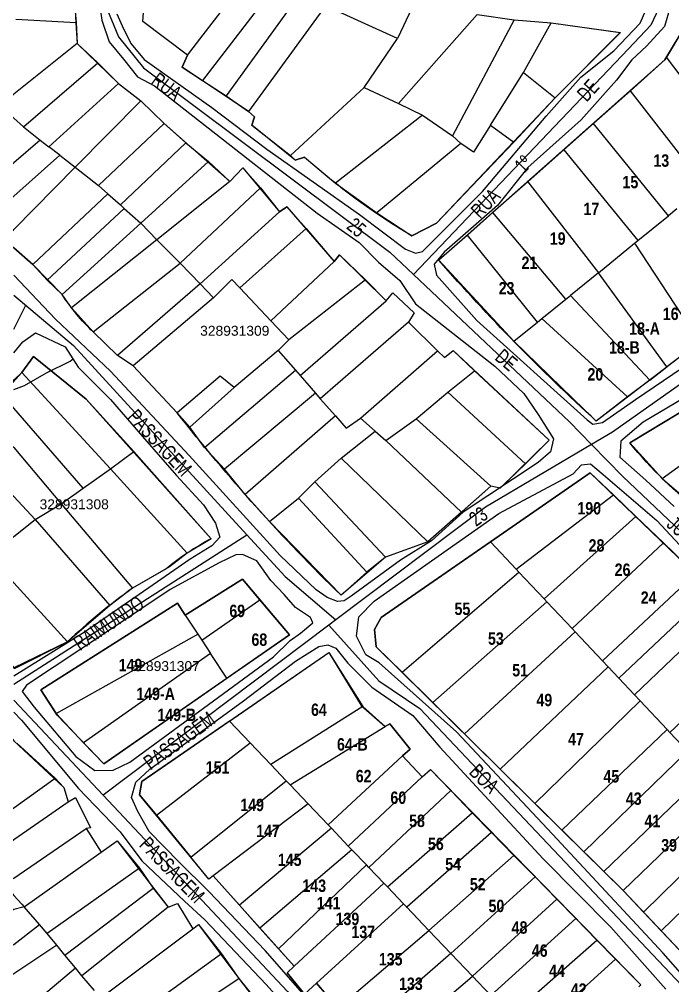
# Model space of a CAD drawing. Extents: x 206155 to 208014, y 4847439 to 4850017.
# Drawn here: x 206956.6 to 207088.5, y 4849492.7 to 4849687.8 of the extents above; entities that cross this region are included whole.
import ezdxf
from ezdxf.enums import TextEntityAlignment as Align

# ---------------------------------------------------------------- set-up
doc = ezdxf.new("R2010")
doc.units = 0
doc.header["$LTSCALE"] = 1.5
doc.header["$MEASUREMENT"] = 0
for name, color, linetype in [('CD-MALHA-LOTES', 40, 'CONTINUOUS'), ('CD_TXT_QUADRA', 7, 'CONTINUOUS'), ('RU-QUADRAS', 6, 'CONTINUOUS'), ('SV-CAMINHO-TRILHA', 20, 'CONTINUOUS'), ('SV-EIXO-RUA-N-PAV', 6, 'CONTINUOUS'), ('SV-RUA-NAO-PAV-S-GUIA-C-GUIA', 7, 'CONTINUOUS'), ('SV-TXT-RUA-N-PAV-S-GUIA-C-GUIA', 7, 'CONTINUOUS'), ('Th_NmrPort', 7, 'CONTINUOUS')]:
    doc.layers.add(name, color=color, linetype=linetype)
doc.styles.add('ARIAL', font='ARIAL.TTF')
doc.styles.get("Standard").update_dxf_attribs({"font": 'swisscbo.ttf'})

msp = doc.modelspace()

# ---------------------------------------------------------------- linework, layer by layer
at = {"layer": 'CD-MALHA-LOTES', "linetype": 'Continuous'}
for p, q in [((207090.56, 4849685.65), (207087.21, 4849680.14)), ((207102.36, 4849660.06), (207087.21, 4849680.14)), ((207079.95, 4849673.31), (207072.52, 4849666.74)), ((207094.94, 4849654.04), (207079.95, 4849673.31)), ((207072.52, 4849666.74), (207066.52, 4849661.43)), ((207087.63, 4849648.11), (207072.52, 4849666.74)), ((207066.52, 4849661.43), (207059.23, 4849654.98)), ((207066.52, 4849661.43), (207081.46, 4849643.1)), ((207059.23, 4849654.98), (207052.21, 4849648.77)), ((207059.23, 4849654.98), (207073.49, 4849636.63)), ((207052.21, 4849648.77), (207047.05, 4849644.21)), ((207066.91, 4849631.3), (207052.21, 4849648.77)), ((207089.34, 4849649.5), (207087.63, 4849648.11)), ((207081.46, 4849643.1), (207087.63, 4849648.11)), ((207061.22, 4849626.68), (207047.05, 4849644.21)), ((207080.79, 4849642.56), (207081.46, 4849643.1)), ((207073.49, 4849636.63), (207080.79, 4849642.56)), ((207080.79, 4849642.56), (207093.85, 4849622.61)), ((207073.49, 4849636.63), (207067.85, 4849632.06)), ((207087.3, 4849617.6), (207073.49, 4849636.63)), ((207062.08, 4849627.38), (207066.91, 4849631.3)), ((207066.91, 4849631.3), (207067.85, 4849632.06)), ((207067.85, 4849632.06), (207083.85, 4849614.97)), ((207061.22, 4849626.68), (207062.08, 4849627.38)), ((207062.08, 4849627.38), (207079.39, 4849611.58)), ((207056.41, 4849622.78), (207061.22, 4849626.68)), ((207073.04, 4849606.7), (207056.41, 4849622.78)), ((207093.85, 4849622.61), (207087.3, 4849617.6)), ((207083.85, 4849614.97), (207087.3, 4849617.6)), ((207083.85, 4849614.97), (207079.39, 4849611.58)), ((207086.35, 4849595.13), (207110.09, 4849612.31)), ((207079.39, 4849611.58), (207073.04, 4849606.7)), ((207056.87, 4849576.8), (207076.51, 4849591.78)), ((207081.04, 4849587.43), (207076.51, 4849591.78)), ((207062.51, 4849570.8), (207081.04, 4849587.43)), ((207086.6, 4849582.09), (207081.04, 4849587.43)), ((207051.69, 4849582.29), (207056.87, 4849576.8)), ((207086.6, 4849582.09), (207068.16, 4849564.81)), ((207093.05, 4849575.87), (207086.6, 4849582.09)), ((207056.87, 4849576.8), (207057.43, 4849576.2)), ((207033.85, 4849556.02), (207057.43, 4849576.2)), ((207057.43, 4849576.2), (207062.51, 4849570.8)), ((207074.3, 4849558.29), (207093.05, 4849575.87)), ((207062.51, 4849570.8), (207063.05, 4849570.23)), ((207077.6, 4849554.78), (207096.21, 4849572.37)), ((206993.42, 4849562.48), (207005.15, 4849570.63)), ((207011.14, 4849563.56), (207005.15, 4849570.63)), ((207063.05, 4849570.23), (207040.09, 4849549.86)), ((207063.05, 4849570.23), (207068.16, 4849564.81)), ((207080.76, 4849551.42), (207099.2, 4849569.08)), ((206990.1, 4849567.53), (206992.61, 4849563.71)), ((206964.07, 4849547.68), (206992.61, 4849563.71)), ((206992.61, 4849563.71), (206993.42, 4849562.48)), ((206998.49, 4849554.77), (207011.14, 4849563.56)), ((207046.48, 4849543.54), (207068.78, 4849564.15)), ((207068.16, 4849564.81), (207068.78, 4849564.15)), ((207068.78, 4849564.15), (207074.3, 4849558.29)), ((206993.42, 4849562.48), (206995.21, 4849559.75)), ((207087.88, 4849543.87), (207106.36, 4849561.19)), ((206995.21, 4849559.75), (206969.56, 4849541.78)), ((206998.49, 4849554.77), (206995.21, 4849559.75)), ((206999.01, 4849546.13), (207019.06, 4849559.96)), ((207019.06, 4849559.96), (207025.92, 4849549.05)), ((207074.3, 4849558.29), (207075.44, 4849557.08)), ((207040.09, 4849549.86), (207033.85, 4849556.02)), ((207053.64, 4849536.46), (207075.44, 4849557.08)), ((207075.44, 4849557.08), (207077.6, 4849554.78)), ((207077.6, 4849554.78), (207080.76, 4849551.42)), ((207081.91, 4849550.2), (207080.76, 4849551.42)), ((207040.09, 4849549.86), (207046.48, 4849543.54)), ((207081.91, 4849550.2), (207060.68, 4849529.5)), ((207087.34, 4849544.44), (207081.91, 4849550.2)), ((206964.07, 4849547.68), (206969.56, 4849541.78)), ((207025.92, 4849549.05), (207007.35, 4849537.38)), ((207030.46, 4849545.05), (207025.92, 4849549.05)), ((207003.19, 4849541.75), (206999.01, 4849546.13)), ((207011.27, 4849533.27), (207030.46, 4849545.05)), ((207046.48, 4849543.54), (207053.64, 4849536.46)), ((207066.12, 4849524.13), (207087.34, 4849544.44)), ((207087.34, 4849544.44), (207087.88, 4849543.87)), ((207087.88, 4849543.87), (207091.49, 4849540.04)), ((206984.27, 4849527.13), (207003.19, 4849541.75)), ((207007.35, 4849537.38), (207003.19, 4849541.75)), ((207091.49, 4849540.04), (207070.54, 4849519.76)), ((207018.97, 4849525.19), (207033.96, 4849539.13)), ((207033.96, 4849539.13), (207037.92, 4849534.86)), ((207010.49, 4849534.08), (207007.35, 4849537.38)), ((207037.92, 4849534.86), (207039.58, 4849536.38)), ((207039.58, 4849536.38), (207043.71, 4849532.11)), ((207053.64, 4849536.46), (207060.68, 4849529.5)), ((207074.56, 4849515.79), (207095.43, 4849535.85)), ((206991.19, 4849518.69), (207010.49, 4849534.08)), ((207010.49, 4849534.08), (207011.27, 4849533.27)), ((207037.92, 4849534.86), (207022.98, 4849520.9)), ((207011.27, 4849533.27), (207014.9, 4849529.46)), ((207043.71, 4849532.11), (207027.18, 4849516.57)), ((207048.04, 4849527.65), (207043.71, 4849532.11)), ((207099.18, 4849531.87), (207078.47, 4849511.94)), ((207014.9, 4849529.46), (206995.75, 4849514.92)), ((207018.97, 4849525.19), (207014.9, 4849529.46)), ((207060.68, 4849529.5), (207066.12, 4849524.13)), ((206984.27, 4849527.13), (206991.19, 4849518.69)), ((207030.89, 4849512.68), (207048.04, 4849527.65)), ((207051.9, 4849523.66), (207048.04, 4849527.65)), ((207082.61, 4849507.56), (207103.06, 4849527.74)), ((207019.62, 4849524.5), (207001.03, 4849509.02)), ((207019.62, 4849524.5), (207018.97, 4849525.19)), ((207022.98, 4849520.9), (207019.62, 4849524.5)), ((207070.54, 4849519.76), (207066.12, 4849524.13)), ((207051.9, 4849523.66), (207034.79, 4849508.59)), ((207056.43, 4849519.04), (207051.9, 4849523.66)), ((207086.17, 4849503.79), (207106.68, 4849523.9)), ((207023.73, 4849520.19), (207005.18, 4849504.38)), ((207023.73, 4849520.19), (207022.98, 4849520.9)), ((207026.66, 4849517.12), (207023.73, 4849520.19)), ((206994.84, 4849514.23), (206991.19, 4849518.69)), ((207056.43, 4849519.04), (207039.27, 4849503.89)), ((207060.7, 4849514.68), (207056.43, 4849519.04)), ((207070.54, 4849519.76), (207074.56, 4849515.79)), ((207008.92, 4849500.2), (207026.66, 4849517.12)), ((207027.18, 4849516.57), (207026.66, 4849517.12)), ((207030.15, 4849513.45), (207027.18, 4849516.57)), ((206995.75, 4849514.92), (206994.84, 4849514.23)), ((206995.75, 4849514.92), (207001.03, 4849509.02)), ((207060.7, 4849514.68), (207043.68, 4849499.26)), ((207065.08, 4849510.22), (207060.7, 4849514.68)), ((207074.56, 4849515.79), (207078.47, 4849511.94)), ((207012.07, 4849496.68), (207030.15, 4849513.45)), ((207030.15, 4849513.45), (207030.89, 4849512.68)), ((207034.16, 4849509.25), (207030.89, 4849512.68)), ((207078.47, 4849511.94), (207082.61, 4849507.56)), ((207001.03, 4849509.02), (207005.18, 4849504.38)), ((207034.16, 4849509.25), (207016.57, 4849493.26)), ((207034.79, 4849508.59), (207034.16, 4849509.25)), ((207039.27, 4849503.89), (207034.79, 4849508.59)), ((207065.08, 4849510.22), (207048.09, 4849494.64)), ((207068.93, 4849506.29), (207065.08, 4849510.22)), ((207082.61, 4849507.56), (207086.17, 4849503.79)), ((207068.93, 4849506.29), (207051.77, 4849490.78)), ((207073.19, 4849501.95), (207068.93, 4849506.29)), ((207005.18, 4849504.38), (207008.92, 4849500.2)), ((207020.89, 4849488.25), (207039.27, 4849503.89)), ((207043.68, 4849499.26), (207039.27, 4849503.89)), ((207086.17, 4849503.79), (207090.94, 4849498.75)), ((207055.73, 4849486.62), (207073.19, 4849501.95)), ((207076.96, 4849498.11), (207073.19, 4849501.95)), ((207008.92, 4849500.2), (207012.07, 4849496.68)), ((207043.68, 4849499.26), (207025.24, 4849483.21)), ((207048.09, 4849494.64), (207043.68, 4849499.26)), ((207059.68, 4849482.48), (207076.96, 4849498.11)), ((207082.07, 4849492.9), (207076.96, 4849498.11)), ((207014.14, 4849491.05), (207016.57, 4849493.26)), ((207016.57, 4849493.26), (207020.89, 4849488.25)), ((207047.99, 4849494.54), (207029.23, 4849478.58)), ((207047.99, 4849494.54), (207048.09, 4849494.64)), ((207051.77, 4849490.78), (207048.09, 4849494.64)), ((207081.64, 4849492.52), (207082.07, 4849492.9))]:
    msp.add_line(p, q, dxfattribs=at)
at = {"layer": 'CD-MALHA-LOTES'}
for points in [[(206990.56, 4849680.52), (207003.45, 4849697.35)], [(207008.43, 4849694.77), (206993.6, 4849675.43)], [(206967.65, 4849693.51), (206968.03, 4849687.06)], [(207013.05, 4849692.63), (206998.33, 4849672.3)], [(206990.56, 4849680.52), (206981.52, 4849687.35), (206981.79, 4849691.01)], [(207018.39, 4849690.5), (207002.89, 4849669.18)], [(207032.91, 4849683.87), (207018.39, 4849690.5)], [(207035.88, 4849690.14), (207032.91, 4849683.87)], [(207033.12, 4849670.76), (207049.04, 4849688.72)], [(207049.04, 4849688.72), (207056.51, 4849687.66)], [(206968.03, 4849687.06), (206955.91, 4849687.7)], [(206968.03, 4849687.06), (206968.29, 4849682.89)], [(207056.51, 4849687.66), (207044.03, 4849664.25)], [(207056.51, 4849687.66), (207063.98, 4849687.06)], [(207058.37, 4849677.04), (207063.98, 4849687.06)], [(207063.98, 4849687.06), (207077.92, 4849685.14)], [(207026.21, 4849674), (207032.91, 4849683.87)], [(207064.79, 4849671.93), (207077.92, 4849685.14)], [(206968.29, 4849682.89), (206955.51, 4849672.67), (206952.94, 4849670.39), (206955.51, 4849667.82), (206957.45, 4849666.1)], [(206968.29, 4849682.89), (206972.46, 4849678.97)], [(206990.56, 4849680.52), (206989.49, 4849678.11), (206993.6, 4849675.43)], [(206957.45, 4849666.1), (206972.46, 4849678.97)], [(206972.46, 4849678.97), (206976.64, 4849674.8)], [(207051.73, 4849666.38), (207058.37, 4849677.04)], [(207058.37, 4849677.04), (207064.79, 4849671.93)], [(206962.53, 4849662.06), (206976.64, 4849674.8)], [(206976.64, 4849674.8), (206981.12, 4849671.32)], [(206993.6, 4849675.43), (206998.33, 4849672.3)], [(206998.33, 4849672.3), (207002.89, 4849669.18)], [(207011.32, 4849660.3), (207026.21, 4849674)], [(207026.21, 4849674), (207033.12, 4849670.76)], [(206981.12, 4849671.32), (206967.89, 4849657.95)], [(206981.12, 4849671.32), (206985.81, 4849666.76)], [(207033.12, 4849670.76), (207037.98, 4849668.39)], [(207056.45, 4849662.97), (207064.79, 4849671.93)], [(207002.89, 4849669.18), (207004.05, 4849668.11), (207003.51, 4849666.41), (207011.32, 4849660.3)], [(207037.98, 4849668.39), (207020.44, 4849654.67)], [(207037.98, 4849668.39), (207044.03, 4849664.25)], [(206972.57, 4849654.23), (206985.81, 4849666.76)], [(206985.81, 4849666.76), (206990.24, 4849662.85)], [(207051.73, 4849666.38), (207048.3, 4849660.93), (207045.69, 4849662.71)], [(207051.73, 4849666.38), (207056.45, 4849662.97)], [(206957.45, 4849666.1), (206960.78, 4849663.4)], [(206960.78, 4849663.4), (206955.51, 4849658.82), (206947.3, 4849650.5)], [(206960.78, 4849663.4), (206962.53, 4849662.06)], [(206990.24, 4849662.85), (206977.04, 4849650.33)], [(206990.24, 4849662.85), (206994.79, 4849659.05)], [(207028.75, 4849648.69), (207035.81, 4849644.05), (207040.81, 4849646.64), (207056.45, 4849662.97)], [(207045.69, 4849662.71), (207028.75, 4849648.69)], [(207044.03, 4849664.25), (207045.69, 4849662.71)], [(206964.77, 4849660.35), (206962.53, 4849662.06)], [(206964.77, 4849660.35), (206955.51, 4849652.08), (206950.29, 4849647.28)], [(206964.77, 4849660.35), (206967.89, 4849657.95)], [(206981.11, 4849646.61), (206994.79, 4849659.05)], [(206994.79, 4849659.05), (206999.09, 4849655.01)], [(207011.32, 4849660.3), (207012.31, 4849659.31), (207014.18, 4849659.94), (207020.44, 4849654.67)], [(206953.99, 4849643.29), (206955.51, 4849645.35), (206967.89, 4849657.95)], [(206967.89, 4849657.95), (206972.57, 4849654.23)], [(206999.09, 4849655.01), (207001.75, 4849657.79), (207005.3, 4849653.74)], [(206999.09, 4849655.01), (206984.39, 4849643.28)], [(207020.44, 4849654.67), (207028.75, 4849648.69)], [(206972.57, 4849654.23), (206974.48, 4849652.56)], [(206989.05, 4849638.53), (207005.3, 4849653.74)], [(207005.3, 4849653.74), (207009.09, 4849648.94)], [(206959.32, 4849638.27), (206974.48, 4849652.56)], [(206974.48, 4849652.56), (206977.04, 4849650.33)], [(206977.76, 4849649.61), (206962.22, 4849635.13)], [(206977.04, 4849650.33), (206977.76, 4849649.61)], [(206977.76, 4849649.61), (206981.11, 4849646.61)], [(207009.09, 4849648.94), (206993.11, 4849634.39)], [(207014.53, 4849645.52), (207010.61, 4849649.95), (207009.09, 4849648.94)], [(206965.27, 4849632.2), (206981.11, 4849646.61)], [(206984.39, 4849643.28), (206981.11, 4849646.61)], [(207001.11, 4849633.57), (207014.53, 4849645.52)], [(207014.53, 4849645.52), (207020.13, 4849638.88)], [(206953.99, 4849643.29), (206955.51, 4849641.65), (206959.32, 4849638.27)], [(206984.39, 4849643.28), (206967.16, 4849629.54)], [(206989.05, 4849638.53), (206984.39, 4849643.28)], [(207026.45, 4849635.22), (207021.26, 4849640.27), (207020.13, 4849638.88)], [(206962.22, 4849635.13), (206959.32, 4849638.27)], [(206971.51, 4849624.69), (206989.05, 4849638.53)], [(206993.11, 4849634.39), (206989.05, 4849638.53)], [(207007.36, 4849626.94), (207020.13, 4849638.88)], [(206965.27, 4849632.2), (206962.22, 4849635.13)], [(206995.77, 4849631.57), (206999.49, 4849635.29), (207001.11, 4849633.57)], [(207026.45, 4849635.22), (207011.01, 4849623.06)], [(207026.45, 4849635.22), (207030.63, 4849630.92)], [(206993.11, 4849634.39), (206976.44, 4849619.89)], [(206993.11, 4849634.39), (206995.77, 4849631.57)], [(207007.36, 4849626.94), (207001.11, 4849633.57)], [(206967.16, 4849629.54), (206965.27, 4849632.2)], [(206995.77, 4849631.57), (206979.61, 4849617.86)], [(207030.63, 4849630.92), (207032.02, 4849632.56), (207036.32, 4849628.51), (207035.19, 4849626.62)], [(206971.51, 4849624.69), (206967.16, 4849629.54)], [(207013.27, 4849615.86), (207030.63, 4849630.92)], [(207011.01, 4849623.06), (207007.36, 4849626.94)], [(207035.19, 4849626.62), (207017.36, 4849611.2)], [(207035.19, 4849626.62), (207041.01, 4849620.83)], [(206976.44, 4849619.89), (206971.51, 4849624.69)], [(207011.01, 4849623.06), (207008.85, 4849620.9)], [(206979.73, 4849600.53), (206970.07, 4849611.08), (206959.45, 4849619.75), (206957.12, 4849616.52)], [(206979.61, 4849617.86), (206976.44, 4849619.89)], [(207008.85, 4849620.9), (206999.96, 4849613.49)], [(207008.85, 4849620.9), (207012.32, 4849616.94)], [(207025.44, 4849607.29), (207041.01, 4849620.83)], [(207041.01, 4849620.83), (207042.4, 4849619.54), (207044.17, 4849620.93), (207048.5, 4849616.84)], [(206988.47, 4849608.38), (206979.61, 4849617.86)], [(206953.14, 4849612.23), (206955.64, 4849615.11), (206957.12, 4849616.52)], [(206957.12, 4849616.52), (206974.98, 4849597.07)], [(206999.96, 4849613.49), (206997.12, 4849615.74), (206988.47, 4849608.38)], [(206993.95, 4849601.37), (207012.32, 4849616.94)], [(207012.32, 4849616.94), (207013.27, 4849615.86)], [(207013.27, 4849615.86), (207016.36, 4849612.33)], [(207043.07, 4849612.51), (207048.5, 4849616.84)], [(207058.75, 4849598.08), (207063.56, 4849602.81), (207048.5, 4849616.84)], [(206969.5, 4849593.17), (206955.51, 4849609.29), (206953.14, 4849612.23)], [(206999.96, 4849613.49), (206991, 4849605.47)], [(207016.36, 4849612.33), (206998, 4849596.95)], [(207016.36, 4849612.33), (207017.36, 4849611.2)], [(207036.7, 4849607.17), (207043.07, 4849612.51)], [(207043.07, 4849612.51), (207058.75, 4849598.08)], [(207017.36, 4849611.2), (207020.39, 4849607.73)], [(206949.36, 4849608.1), (206955.51, 4849601.38), (206965.02, 4849590)], [(206991, 4849605.47), (206988.47, 4849608.38)], [(207020.39, 4849607.73), (207002.17, 4849591.89)], [(207020.39, 4849607.73), (207022.56, 4849605.26), (207025.44, 4849607.29)], [(207025.44, 4849607.29), (207028.44, 4849604.66)], [(207030.6, 4849602.74), (207036.7, 4849607.17)], [(207051.79, 4849593.53), (207036.7, 4849607.17)], [(206993.95, 4849601.37), (206991, 4849605.47)], [(207021.58, 4849599.22), (207028.44, 4849604.66)], [(207028.44, 4849604.66), (207030.6, 4849602.74)], [(206959.83, 4849586.83), (206955.51, 4849591.46), (206944.87, 4849603.53)], [(207030.6, 4849602.74), (207045.85, 4849588.31)], [(206974.98, 4849597.07), (206979.73, 4849600.53)], [(206979.73, 4849600.53), (206995.33, 4849582.95), (206990.5, 4849580.04)], [(206998, 4849596.95), (206993.95, 4849601.37)], [(207016.24, 4849594.45), (207021.58, 4849599.22)], [(207039.09, 4849582.31), (207021.58, 4849599.22)], [(207058.75, 4849598.08), (207053.68, 4849593.15), (207051.79, 4849593.53)], [(206969.5, 4849593.17), (206974.98, 4849597.07)], [(206974.98, 4849597.07), (206990.5, 4849580.04)], [(207002.17, 4849591.89), (206998, 4849596.95)], [(207012.94, 4849591.15), (207016.24, 4849594.45)], [(207030.52, 4849579.25), (207016.24, 4849594.45)], [(206965.02, 4849590), (206969.5, 4849593.17)], [(207051.79, 4849593.53), (207045.85, 4849588.31)], [(207007.11, 4849586.45), (207002.17, 4849591.89)], [(207007.11, 4849586.45), (207012.94, 4849591.15)], [(207026.73, 4849576.21), (207012.94, 4849591.15)], [(206959.83, 4849586.83), (206965.02, 4849590)], [(206965.02, 4849590), (206979.46, 4849572.95)], [(207045.85, 4849588.31), (207039.09, 4849582.31)], [(206954.44, 4849582.71), (206955.51, 4849583.39), (206959.83, 4849586.83)], [(206959.83, 4849586.83), (206974.84, 4849569.49)], [(207007.11, 4849586.45), (207021.54, 4849571.53), (207026.73, 4849576.21)], [(207039.09, 4849582.31), (207030.52, 4849579.25)], [(206966.32, 4849562.13), (206955.51, 4849574.04), (206950.35, 4849580.08)], [(206990.5, 4849580.04), (206986.95, 4849577.28), (206979.46, 4849572.95)], [(207030.52, 4849579.25), (207026.73, 4849576.21)], [(206940.58, 4849573.82), (206955.64, 4849556.76), (206966.32, 4849562.13)], [(206979.46, 4849572.95), (206974.84, 4849569.49)], [(206974.84, 4849569.49), (206966.32, 4849562.13)], [(206956.07, 4849541.67), (206963.85, 4849534.61)], [(206946.18, 4849522.38), (206955.51, 4849528.6), (206963.85, 4849534.61)], [(206963.85, 4849534.61), (206965.59, 4849532.72), (206966.46, 4849529.82)], [(206950.08, 4849517.6), (206955.51, 4849522.25), (206966.46, 4849529.82)], [(206966.46, 4849529.82), (206967.91, 4849530.69), (206970.97, 4849524.59), (206970.09, 4849524.45)], [(206953.49, 4849513.42), (206955.51, 4849514.46), (206970.09, 4849524.45)], [(206970.09, 4849524.45), (206973.14, 4849519.66)], [(206973.14, 4849519.66), (206976.34, 4849521.98), (206980.84, 4849516.46)], [(206957.59, 4849508.62), (206973.14, 4849519.66)], [(206980.84, 4849516.46), (206962.24, 4849503.25)], [(206980.84, 4849516.46), (206983.6, 4849512.4)], [(206953.49, 4849513.42), (206955.51, 4849510.95), (206957.11, 4849509.16), (206957.59, 4849508.62)], [(206965.81, 4849498.91), (206983.6, 4849512.4)], [(206983.6, 4849512.4), (206986.67, 4849508.57)], [(206957.59, 4849508.62), (206955.51, 4849508.12), (206936.9, 4849496.33)], [(206960.65, 4849505.09), (206957.59, 4849508.62)], [(206986.67, 4849508.57), (206969.22, 4849494.75)], [(206986.67, 4849508.57), (206988.56, 4849509.3), (206991.61, 4849504.22)], [(206940.37, 4849492.45), (206955.51, 4849501.04), (206960.65, 4849505.09)], [(206962.24, 4849503.25), (206960.65, 4849505.09)], [(206991.61, 4849504.22), (206992.77, 4849505.09), (206997.42, 4849499.14)], [(206964.18, 4849500.89), (206962.24, 4849503.25)], [(206973.08, 4849490.28), (206991.61, 4849504.22)], [(206964.18, 4849500.89), (206955.51, 4849495.1), (206944.19, 4849488.2)], [(206965.81, 4849498.91), (206964.18, 4849500.89)], [(206967.94, 4849496.31), (206965.81, 4849498.91)], [(206997.42, 4849499.14), (206977.58, 4849484.79)], [(206997.42, 4849499.14), (207000.91, 4849494.21)], [(206949.98, 4849481.73), (206955.51, 4849485.88), (206967.94, 4849496.31)], [(206969.22, 4849494.75), (206967.94, 4849496.31)], [(206971.78, 4849491.78), (206969.22, 4849494.75)], [(206980.51, 4849480.65), (207000.91, 4849494.21)], [(207000.91, 4849494.21), (207004.25, 4849490)]]:
    msp.add_lwpolyline(points, dxfattribs=at)
at = {"layer": 'CD-MALHA-LOTES', "linetype": 'Continuous', "flags": 128}
for points in [[(207087.21, 4849680.14), (207086.89, 4849679.61), (207079.95, 4849673.31)], [(207047.05, 4849644.21), (207041.31, 4849639.13), (207056.41, 4849622.78)], [(207105.8, 4849617.96), (207079.84, 4849602.28), (207086.35, 4849595.13)], [(207076.51, 4849591.78), (207071.83, 4849596.27), (207051.69, 4849582.29)], [(207086.35, 4849595.13), (207094.42, 4849588.15), (207096.43, 4849589.63)], [(207051.69, 4849582.29), (207029.65, 4849567.07), (207028.27, 4849564.59), (207028.66, 4849561.15), (207033.85, 4849556.02)], [(207005.15, 4849570.63), (207001.65, 4849574.76), (206990.1, 4849567.53)], [(206990.1, 4849567.53), (206988.5, 4849569.96), (206960.94, 4849552.48), (206964.07, 4849547.68)], [(206969.56, 4849541.78), (206973.63, 4849537.51), (206998.49, 4849554.77)], [(206999.01, 4849546.13), (206981.3, 4849533.92), (206980.89, 4849531.25), (206984.27, 4849527.13)], [(207033.96, 4849539.13), (207035.48, 4849540.48), (207031.37, 4849545.61), (207030.46, 4849545.05)], [(207012.07, 4849496.68), (207010.65, 4849495.36), (207014.14, 4849491.05)]]:
    msp.add_lwpolyline(points, dxfattribs=at)
at = {"layer": 'CD-MALHA-LOTES', "linetype": 'Continuous'}
for p in [(207086.35, 4849595.13), (207034.79, 4849508.59), (207039.27, 4849503.89)]:
    msp.add_point(p, dxfattribs=at)
at = {"layer": 'RU-QUADRAS', "color": 6, "linetype": 'Continuous'}
for points in [[(206964.61, 4849728.33, -0.012977), (206968.29, 4849682.89), (206976.64, 4849674.8), (206981.12, 4849671.32), (206985.81, 4849666.76), (206999.09, 4849655.01), (207001.75, 4849657.79), (207009.09, 4849648.94), (207010.61, 4849649.95), (207020.13, 4849638.88), (207021.26, 4849640.27), (207030.63, 4849630.92), (207032.02, 4849632.56), (207036.32, 4849628.51), (207035.19, 4849626.62), (207041.01, 4849620.83), (207042.4, 4849619.54), (207044.17, 4849620.93), (207063.56, 4849602.81), (207053.68, 4849593.15), (207051.79, 4849593.53), (207039.09, 4849582.31), (207030.52, 4849579.25), (207021.54, 4849571.53, -0.033633), (206988.47, 4849608.38), (206979.61, 4849617.86), (206976.44, 4849619.89), (206971.51, 4849624.69, -0.056735), (206965.27, 4849632.2), (206959.32, 4849638.27), (206955.51, 4849641.65)], [(207232.72, 4849592.06), (207188.11, 4849564.45), (207173.1, 4849577.93), (207180.38, 4849587.44), (207178.1, 4849589.67), (207197.69, 4849617.39), (207201.82, 4849651.21), (207194.48, 4849646.04), (207191, 4849631.26), (207185.75, 4849632.94), (207171.85, 4849583.87), (207143.94, 4849586.26), (207142.05, 4849584.95), (207139.58, 4849588.04), (207114.99, 4849570.02), (207096.43, 4849589.63), (207094.42, 4849588.15, -0.059657), (207079.84, 4849602.28), (207122.15, 4849627.86), (207128.62, 4849632.05), (207182.01, 4849671.33), (207217.91, 4849698.39), (207223.38, 4849697.55), (207235.1, 4849697.42)], [(207049.04, 4849688.72), (207056.51, 4849687.66), (207063.98, 4849687.06), (207077.91, 4849685.13), (207064.79, 4849671.93), (207040.81, 4849646.64), (207035.81, 4849644.05, -0.047593), (207014.18, 4849659.94), (207012.31, 4849659.31), (207003.51, 4849666.41), (207004.05, 4849668.11), (207002.89, 4849669.18), (206989.49, 4849678.11), (206990.56, 4849680.52), (206981.52, 4849687.35), (206981.79, 4849691.01)], [(206955.51, 4849475.56), (206912.32, 4849523.77), (206952.33, 4849546.24), (206955.51, 4849542.18), (206965.59, 4849532.72), (206966.46, 4849529.82), (206967.91, 4849530.69), (206970.97, 4849524.59), (206970.09, 4849524.45), (206973.14, 4849519.66), (206976.34, 4849521.98), (206986.67, 4849508.57), (206988.56, 4849509.3), (206991.61, 4849504.22), (206992.77, 4849505.09), (207000.91, 4849494.21, 0.039556), (207008.17, 4849485.79)]]:
    msp.add_lwpolyline(points, format="xyb", dxfattribs=at)
for points in [[(207041.31, 4849639.13), (207086.89, 4849679.61), (207091.32, 4849686.89), (207094.64, 4849713.14), (207127.04, 4849709.39), (207140.09, 4849707.09), (207199.05, 4849699.21), (207199.05, 4849693.23), (207158.11, 4849666.96), (207150.52, 4849661.58, -0.055004), (207138.17, 4849651.78), (207116.85, 4849639.38), (207108.42, 4849633.75), (207073.04, 4849606.7, -0.028276)], [(206927.4, 4849589.46, 0.052577), (206940.81, 4849599.35), (206950.93, 4849609.7), (206957.12, 4849616.52), (206959.45, 4849619.75), (206970.07, 4849611.08), (206995.33, 4849582.95, 0.048977), (206986.23, 4849576.86), (206979.46, 4849572.95, 0.03485), (206966.32, 4849562.13), (206955.51, 4849556.9), (206933.63, 4849581.7)]]:
    msp.add_lwpolyline(points, format="xyb", close=True, dxfattribs=at)
for points in [[(207028.27, 4849564.59), (207029.65, 4849567.07), (207071.83, 4849596.27), (207093.05, 4849575.87), (207111.59, 4849555.43), (207113.69, 4849557.69), (207138.62, 4849533.37), (207128.89, 4849569.54), (207139.09, 4849574.78), (207150.12, 4849578.08), (207167.99, 4849572.95), (207183.24, 4849561.44), (207163.08, 4849521.33), (207164.18, 4849520.78), (207149.41, 4849486.68), (207144.06, 4849479.72), (207125.58, 4849462.09), (207078.46, 4849511.94), (207028.66, 4849561.15)], [(206960.94, 4849552.48), (206988.5, 4849569.96), (206990.1, 4849567.53), (207001.65, 4849574.76), (207011.14, 4849563.56), (206973.63, 4849537.51), (206964.26, 4849547.33)]]:
    msp.add_lwpolyline(points, close=True, dxfattribs=at)
msp.add_lwpolyline([(207036.7, 4849469.92), (207016.57, 4849493.26), (207014.14, 4849491.05), (207010.65, 4849495.36), (207012.07, 4849496.68), (206995.75, 4849514.92), (206994.84, 4849514.23), (206980.89, 4849531.25), (206981.3, 4849533.92), (207019.06, 4849559.96), (207025.63, 4849549.3), (207030.46, 4849545.05), (207031.37, 4849545.61), (207035.48, 4849540.48), (207033.96, 4849539.13), (207037.92, 4849534.86), (207039.58, 4849536.38), (207082.07, 4849492.9), (207081.64, 4849492.52)], dxfattribs=at)
at = {"layer": 'SV-CAMINHO-TRILHA', "flags": 128}
msp.add_lwpolyline([(206955.51, 4849613.08), (206957.63, 4849613.88), (206962.11, 4849616.4), (206966.89, 4849618.8), (206967.54, 4849619.3)], dxfattribs=at)
at = {"layer": 'SV-EIXO-RUA-N-PAV'}
for points in [[(206971.22, 4849735.12), (206971.85, 4849713.67), (206973.93, 4849690.76), (206976.61, 4849684.21), (206981.67, 4849677.96), (207031.37, 4849640.76), (207036.15, 4849636.26), (207067.68, 4849606.54), (207072.12, 4849601.97), (207078.39, 4849595.53), (207107.26, 4849568.15), (207113.51, 4849566.66), (207118.86, 4849568.15), (207132.85, 4849579.16), (207146.29, 4849594.24), (207171.44, 4849574.06)], [(207090.45, 4849720.23), (207086.72, 4849692.25), (207084.04, 4849686.59), (207079.58, 4849681.83), (207036.15, 4849636.26)], [(207206.03, 4849702.71), (207201.59, 4849692.25), (207172.43, 4849672.01), (207152.19, 4849655.94), (207129.87, 4849642.25), (207076.31, 4849604.46), (207072.12, 4849601.97), (207050.71, 4849589.28), (207020.5, 4849566.56), (207019.09, 4849565.5), (206973.51, 4849531.22)], [(206955.51, 4849632.07), (206967.56, 4849621.93), (207002.53, 4849583.76), (207010.28, 4849575.3), (207020.5, 4849566.56)], [(206955.51, 4849625.25), (206957.91, 4849630.05)], [(206955.51, 4849553.59), (207002.53, 4849583.76)], [(207019.09, 4849565.5), (207029.15, 4849554.25), (207037.42, 4849548.71), (207122.01, 4849459.28), (207124.19, 4849456.05), (207128.09, 4849450.24), (207154.06, 4849424.12), (207166.38, 4849408.84), (207175.42, 4849394.96), (207180.36, 4849382.81)], [(206955.51, 4849550.36), (206973.51, 4849531.22), (206994.53, 4849508.87), (207010.75, 4849491.56), (207026.5, 4849472.85), (207033.55, 4849465.55), (207035.23, 4849463.8), (207069.62, 4849428.33), (207093.63, 4849401.82), (207105.48, 4849390.05), (207130.02, 4849363.83), (207139.93, 4849352.63), (207142.41, 4849349.41), (207153.82, 4849315.12), (207158.5, 4849301.71), (207164.22, 4849291.38), (207168.17, 4849284.24), (207180.33, 4849240.89), (207203.72, 4849173.84), (207211.57, 4849159.65)]]:
    msp.add_lwpolyline(points, dxfattribs=at)
at = {"layer": 'SV-RUA-NAO-PAV-S-GUIA-C-GUIA', "flags": 128}
for points in [[(206971.52, 4849699.69), (206973.27, 4849687.58), (206974.75, 4849683.19), (206977.62, 4849679.71), (206980.49, 4849676.17), (206983.88, 4849674.37), (207016.73, 4849648.62), (207025.19, 4849642.74), (207029.07, 4849638.76), (207033.44, 4849635.08), (207036.57, 4849630.37), (207052.6, 4849617.76), (207058.41, 4849612.27), (207061.33, 4849608.01), (207064.44, 4849603.08), (207063.85, 4849600.45), (207061.34, 4849598.34), (207046.21, 4849588.27), (207039.82, 4849582.53), (207033.53, 4849578.62), (207023.61, 4849571.33), (207022.19, 4849570.39), (207020.84, 4849570.29), (207018.71, 4849571.05), (207016.5, 4849572.62), (207009.26, 4849579.58), (206990.89, 4849599.77), (206975.01, 4849616.74), (206963.92, 4849627.25), (206955.51, 4849636.1)], [(206976.26, 4849688.87), (206977.6, 4849685.83), (206979.17, 4849682.81), (206981.79, 4849679.63), (206995.43, 4849670), (207006.55, 4849661.56), (207025.28, 4849648.38), (207034.58, 4849641.38), (207036.58, 4849640.54), (207037.96, 4849640.9), (207050.08, 4849653.05), (207062.94, 4849668.23), (207069.96, 4849676.06), (207076.63, 4849681.41), (207081.89, 4849686.98), (207084.88, 4849693.87)], [(207089.12, 4849694.19), (207086.82, 4849686.31), (207083.17, 4849682.32), (207080.26, 4849679.6), (207077.11, 4849675.52), (207070.01, 4849667.51), (207059.27, 4849657.89), (207053.12, 4849650.19), (207042.36, 4849640.8), (207040.32, 4849638.36), (207040.79, 4849636.12), (207048.97, 4849626.96), (207071.21, 4849606.96), (207072.37, 4849606.06), (207074.34, 4849606.42), (207080.99, 4849611.03), (207105.66, 4849627.81)], [(206955.51, 4849620.45), (206957.3, 4849622.68), (206959.88, 4849624.52), (206965.88, 4849621.69), (206968.48, 4849617.55), (206975.02, 4849611.07), (206981.46, 4849603.55), (206988.34, 4849595.69), (206993.75, 4849589.79), (206996.22, 4849586.06), (206997.06, 4849583.26), (206995.45, 4849581.48), (206991.09, 4849578.84), (206982.73, 4849573.03), (206969.53, 4849563.97), (206955.51, 4849555.2)], [(207097.54, 4849615.33), (207082.54, 4849606.49), (207077.99, 4849602.62), (207077.79, 4849599.37), (207083.04, 4849594.77), (207088.8, 4849589.48)], [(207096.05, 4849488.55), (207086.55, 4849499.33), (207064.23, 4849523.35), (207044.83, 4849544), (207029.22, 4849557.89), (207026.53, 4849559.52), (207024.66, 4849563.29), (207025.16, 4849567.21), (207028.24, 4849570.32), (207053.36, 4849588.06), (207068.38, 4849596.03), (207070.07, 4849597.88), (207071.89, 4849598.07), (207074.46, 4849595.93), (207085.29, 4849586.61), (207097.34, 4849573.71)], [(207014.79, 4849490.11), (207006.25, 4849499.81), (206994.83, 4849511.78), (206988.82, 4849517.72), (206982.78, 4849523.88), (206980.51, 4849527.92), (206979.26, 4849530.74), (206980.12, 4849533.79), (206982.95, 4849536.43), (207001.84, 4849550.23), (207012.34, 4849558.21), (207017.07, 4849561.2), (207018.87, 4849561.53), (207020.5, 4849560.87), (207022.9, 4849557.83), (207027.77, 4849552.98), (207036.03, 4849547.28), (207041.45, 4849540.91), (207051.37, 4849530.21), (207062.31, 4849518.37), (207076.02, 4849504.55), (207087.08, 4849492.01)], [(206955.51, 4849547.96), (206957.02, 4849546.35), (206968.58, 4849532.51), (206976.96, 4849523.81), (206981.32, 4849517.96), (206989.92, 4849509.83), (206994.04, 4849506.05), (207006.4, 4849492.99), (207017.27, 4849480.85), (207025.54, 4849470.48), (207030.75, 4849465.13)]]:
    msp.add_lwpolyline(points, dxfattribs=at)
msp.add_lwpolyline([(207012.38, 4849569.08), (207010.09, 4849571.72), (207007.37, 4849574.52), (207004.57, 4849578.45), (207001.64, 4849579.74), (207000.31, 4849579.68), (206996.95, 4849578.07), (206987.05, 4849572.7), (206974.78, 4849564.47), (206958.05, 4849553.37), (206957.16, 4849552.14), (206959.63, 4849548.96), (206968.04, 4849538.98), (206971.83, 4849536.2), (206975.53, 4849536.24), (206978.92, 4849537.88), (207007.94, 4849559.13), (207011.29, 4849562.4), (207013.38, 4849563.86), (207015.82, 4849565.99), (207015.36, 4849567.02)], close=True, dxfattribs=at)

# ---------------------------------------------------------------- texts
at = {"layer": 'CD_TXT_QUADRA', "color": 7, "linetype": 'Continuous', "style": 'ARIAL'}
for s, p in [('328931309', (207000.09, 4849624.91)), ('328931308', (206967.68, 4849589.9)), ('328931307', (206986.05, 4849557.24))]:
    msp.add_text(s, height=2, dxfattribs=at).set_placement(p, align=Align.MIDDLE)
at = {"layer": 'SV-TXT-RUA-N-PAV-S-GUIA-C-GUIA', "style": 'ARIAL', "width": 0.7}
for s, rotation, p in [('RUA', 323, (206982.96, 4849674.85)), ('DE ', 48, (207071.14, 4849670.94)), ('RUA        1º', 46, (207049.61, 4849647.39)), ('25', 320, (207022.47, 4849645.67)), ('DE ', 320, (207052.39, 4849619.2)), ('PASSAGEM', 313, (206978.24, 4849607.32)), ('23', 36, (207048.81, 4849585.29)), ('JUNHO', 318, (207087.05, 4849585.52)), ('RAIMUNDO', 34, (206968.86, 4849560.21)), ('PASSAGEM', 36, (206983.1, 4849536.14)), ('BOA', 315, (207047.19, 4849535.64)), ('PASSAGEM', 314, (206980.64, 4849520.99))]:
    msp.add_text(s, height=3, rotation=rotation, dxfattribs=at).set_placement(p)
at = {"layer": 'Th_NmrPort', "color": 1}
for s, p in [('13', (207084.59, 4849659.27)), ('15', (207078.35, 4849654.93)), ('17', (207070.47, 4849649.5)), ('19', (207063.68, 4849643.53)), ('21', (207057.97, 4849638.64)), ('23', (207053.36, 4849633.49)), ('16', (207086.49, 4849628.33)), ('18-A', (207079.7, 4849625.35)), ('18-B', (207075.63, 4849621.55)), ('20', (207071.28, 4849616.12)), ('190', (207069.25, 4849589.09)), ('28', (207071.51, 4849581.58)), ('26', (207076.77, 4849576.69)), ('24', (207082.03, 4849571.06)), ('69', (206998.99, 4849568.38)), ('55', (207044.44, 4849568.8)), ('68', (207003.46, 4849562.58)), ('53', (207051.2, 4849562.79)), ('149', (206976.65, 4849557.44)), ('51', (207056.09, 4849556.41)), ('149-A', (206980.22, 4849551.64)), ('49', (207060.98, 4849550.4)), ('64', (207015.48, 4849548.43)), ('149-B', (206984.47, 4849547.4)), ('47', (207067.37, 4849542.51)), ('64-B', (207020.72, 4849541.44)), ('151', (206994.22, 4849536.79)), ('62', (207024.51, 4849535.04)), ('45', (207074.51, 4849534.99)), ('60', (207031.5, 4849530.68)), ('43', (207079.03, 4849530.49)), ('149', (207001.21, 4849529.22)), ('58', (207035.29, 4849526.01)), ('41', (207082.79, 4849525.98)), ('147', (207004.42, 4849523.97)), ('56', (207039.08, 4849521.36)), ('39', (207086.17, 4849521.09)), ('145', (207008.79, 4849518.15)), ('54', (207042.57, 4849517.28)), ('143', (207013.74, 4849512.92)), ('52', (207047.53, 4849513.21)), ('141', (207016.65, 4849509.42)), ('50', (207051.31, 4849508.84)), ('139', (207020.44, 4849506.22)), ('137', (207023.64, 4849503.6)), ('48', (207055.97, 4849504.48)), ('46', (207060.05, 4849499.82)), ('135', (207029.18, 4849498.08)), ('44', (207063.54, 4849495.75)), ('133', (207033.25, 4849493.13)), ('42', (207067.91, 4849491.96))]:
    msp.add_text(s, height=2.5, dxfattribs=at).set_placement(p, align=Align.MIDDLE_LEFT)

doc.saveas('drawing.dxf')
